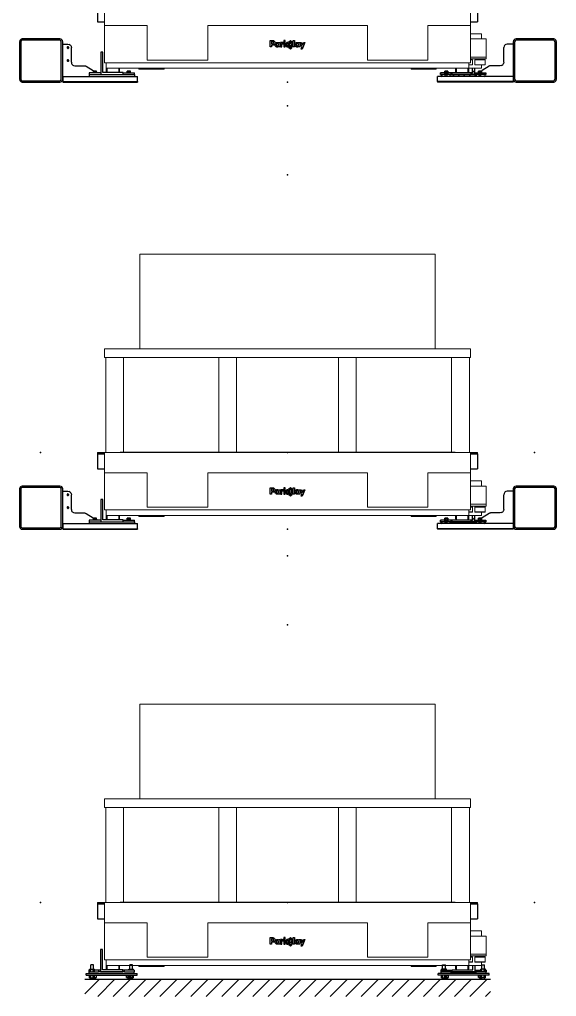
# Model space of a CAD drawing. Header units: millimetres. Extents: x 1215 to 9785, y -901 to 5802.
# Drawn here: x 6387 to 6698, y 4529 to 5095 of the extents above; entities that cross this region are included whole.
import ezdxf

# ---------------------------------------------------------------- set-up
doc = ezdxf.new("R2010")
doc.units = ezdxf.units.MM
doc.set_wipeout_variables(frame=1)
doc.linetypes.add('PHANTOM', pattern=[12.7, 6.35, -1.27, 1.27, -1.27, 1.27, -1.27])
for name, color, linetype in [('PK24-LOGO', 7, 'Continuous'), ('PK24E-STRUCT-CONCRETE', 7, 'Continuous'), ('PK24E-STRUCT-STEEL', 254, 'Continuous')]:
    doc.layers.add(name, color=color, linetype=linetype)
for name, color, linetype, true_color in [('PK24E-COMP-PALLET', 132, 'Continuous', 0x00b7c8), ('PK24E-HELPER', 253, 'PHANTOM', 0xa1a1a1), ('PK24E-SYS-SHUTTLE', 31, 'Continuous', 0xffcc5a)]:
    doc.layers.add(name, color=color, linetype=linetype, true_color=true_color)

# ---------------------------------------------------------------- blocks, each defined once
blk = doc.blocks.new('SHUTTLE---BACK-SYS-PKE24')
at = {"layer": 'PK24E-HELPER'}
blk.add_point((0, 0), dxfattribs=at)
at = {"layer": 'PK24E-SYS-SHUTTLE', "lineweight": 18}
for p, q in [((-85.5, 115), (-85.5, 60)), ((85.5, 115), (-85.5, 115)), ((85.5, 115), (85.5, 60)), ((-106, 60), (-106, 55)), ((-106, 60), (106, 60)), ((106, 60), (106, 55)), ((-106, 55), (106, 55)), ((-105.3, 55), (-105.3, 0)), ((-95, 55), (-95, 0)), ((-39.8, 55), (-39.8, 0)), ((-29.5, 55), (-29.5, 0)), ((29.5, 55), (29.5, 0)), ((39.8, 55), (39.8, 0)), ((95, 55), (95, 0)), ((105.3, 55), (105.3, 0)), ((-106, 0), (-106, -11.75)), ((-106, 0), (106, 0)), ((106, 0), (106, -11.75)), ((-106, -11.75), (-81.25, -11.75)), ((-106, -11.75), (-106, -33.3)), ((-81.25, -11.75), (-81.25, -31.75)), ((-46.25, -11.75), (46.25, -11.75)), ((-46.25, -31.75), (-46.25, -11.75)), ((46.25, -31.75), (46.25, -11.75)), ((106, -11.75), (81.25, -11.75)), ((81.25, -11.75), (81.25, -31.75)), ((106, -11.75), (106, -33.3)), ((112.4, -16.5), (106, -16.5)), ((112.4, -16.5), (112.4, -19.5)), ((106, -19.5), (114.95, -19.5)), ((114.95, -30.05), (114.95, -19.5)), ((-106, -33.3), (106, -33.3)), ((-105, -33.3), (-105, -36.5)), ((-81.25, -31.75), (-46.25, -31.75)), ((81.25, -31.75), (46.25, -31.75)), ((105, -33.3), (105, -36.5)), ((114.95, -30.05), (106, -30.05)), ((114.95, -31.05), (106, -31.05)), ((106, -31.55), (107.05, -31.55)), ((107.15, -31.65), (106, -31.65)), ((107.15, -34.45), (107.15, -31.65)), ((108.45, -31.65), (108.45, -34.45)), ((114.45, -31.65), (108.45, -31.65)), ((108.55, -31.55), (114.35, -31.55)), ((110.45, -31.05), (110.45, -31.55)), ((112.45, -31.55), (112.45, -31.05)), ((114.45, -34.45), (114.45, -31.65)), ((114.95, -31.05), (114.95, -30.05)), ((-105, -38.5), (-105, -36.5)), ((-105, -36.5), (105, -36.5)), ((-104.5, -36.5), (-104.5, -39)), ((-104.5, -39), (-97.75, -39)), ((-97.75, -39), (-97.75, -36.5)), ((-97.25, -36.5), (-97.25, -38.5)), ((-86.05, -36.5), (-86.05, -36.58)), ((-86.05, -36.58), (-71.55, -36.58)), ((-86.05, -37.08), (-86.05, -36.58)), ((-71.55, -37.08), (-86.05, -37.08)), ((-71.55, -36.58), (-71.55, -36.5)), ((-71.55, -36.58), (-71.55, -37.08)), ((71.55, -36.5), (71.55, -36.58)), ((71.55, -36.58), (86.05, -36.58)), ((71.55, -37.08), (71.55, -36.58)), ((86.05, -37.08), (71.55, -37.08)), ((86.05, -36.58), (86.05, -36.5)), ((86.05, -36.58), (86.05, -37.08)), ((97.25, -38.5), (97.25, -36.5)), ((97.75, -36.5), (97.75, -39)), ((97.75, -39), (104.5, -39)), ((104.5, -39), (104.5, -36.5)), ((105, -34.45), (107.15, -34.45)), ((107.05, -34.55), (105, -34.55)), ((105, -36.5), (105, -38.5)), ((112.4, -36.5), (105, -36.5)), ((108.45, -34.45), (114.45, -34.45)), ((114.35, -34.55), (108.55, -34.55)), ((112.4, -34.55), (112.4, -36.5))]:
    blk.add_line(p, q, dxfattribs=at)
for centre, radius, start, end in [((107.05, -31.65), 0.1, 0, 90), ((108.55, -31.65), 0.1, 90, 180), ((114.35, -31.65), 0.1, 0, 90), ((-104.5, -38.5), 0.5, 180, 270), ((-97.75, -38.5), 0.5, 270, 0), ((97.75, -38.5), 0.5, 180, 270), ((104.5, -38.5), 0.5, 270, 0), ((107.05, -34.45), 0.1, 270, 0), ((108.55, -34.45), 0.1, 180, 270), ((114.35, -34.45), 0.1, 270, 0)]:
    blk.add_arc(centre, radius, start, end, dxfattribs=at)
blk = doc.blocks.new('PALLET--NOCAR-BACK-COMP-PKE24')
at = {"layer": 'PK24E-COMP-PALLET'}
for p, q in [((-110, 0), (-96.99, 0)), ((-110, 0), (-110, -0.8)), ((-96.99, -0.8), (-96.99, 0)), ((96.99, 0), (-96.99, 0)), ((96.99, 0), (96.99, -0.8)), ((96.99, 0), (110, 0)), ((110, -0.8), (110, 0)), ((-110, -0.8), (-96.99, -0.8)), ((-110, -0.8), (-110, -9.5)), ((96.99, -0.8), (-96.99, -0.8)), ((96.99, -0.8), (110, -0.8)), ((110, -0.8), (110, -9.5)), ((-110, -9.5), (110, -9.5))]:
    blk.add_line(p, q, dxfattribs=at)
blk = doc.blocks.new('LOGO----DECOR-PK24')
at = {"layer": 'PK24-LOGO'}
for p, q in [((-10, 2.13), (-8.71, 2.13)), ((-10, -1.62), (-10, 2.13)), ((-9.29, 1.47), (-9.29, 0.11)), ((-8.76, 1.47), (-9.29, 1.47)), ((-9.29, 0.11), (-8.76, 0.11)), ((-8.61, 1.46), (-8.76, 1.47)), ((-8.76, 0.11), (-8.61, 0.13)), ((-8.71, 2.13), (-8.43, 2.11)), ((-8.48, 1.42), (-8.61, 1.46)), ((-8.61, 0.13), (-8.48, 0.17)), ((-8.36, 1.35), (-8.48, 1.42)), ((-8.48, 0.17), (-8.36, 0.23)), ((-8.43, 2.11), (-8.3, 2.07)), ((-8.26, 1.27), (-8.36, 1.35)), ((-8.36, 0.23), (-8.26, 0.31)), ((-8.3, 2.07), (-8.17, 2.03)), ((-8.19, 1.17), (-8.26, 1.27)), ((-8.26, 0.31), (-8.19, 0.41)), ((-8.13, 1.05), (-8.19, 1.17)), ((-8.19, 0.41), (-8.13, 0.53)), ((-8.17, 2.03), (-7.94, 1.9)), ((-8.09, 0.93), (-8.13, 1.05)), ((-8.13, 0.53), (-8.09, 0.66)), ((-8.08, 0.79), (-8.09, 0.93)), ((-8.09, 0.66), (-8.08, 0.79)), ((-7.94, 1.9), (-7.74, 1.74)), ((-7.74, 1.74), (-7.58, 1.55)), ((-7.58, 0.04), (-7.74, -0.16)), ((-7.58, 1.55), (-7.46, 1.32)), ((-7.46, 0.27), (-7.58, 0.04)), ((-7.46, 1.32), (-7.38, 1.06)), ((-7.38, 0.52), (-7.46, 0.27)), ((-7.38, 1.06), (-7.36, 0.79)), ((-7.36, 0.79), (-7.38, 0.52)), ((-7.19, -0.02), (-7.16, 0.13)), ((-7.16, 0.13), (-7.11, 0.26)), ((-7.11, 0.26), (-6.98, 0.49)), ((-6.98, 0.49), (-6.82, 0.68)), ((-6.82, 0.68), (-6.62, 0.82)), ((-6.62, 0.82), (-6.41, 0.92)), ((-6.42, 0.06), (-6.48, -0.05)), ((-6.33, 0.17), (-6.42, 0.06)), ((-6.41, 0.92), (-6.19, 0.98)), ((-6.23, 0.25), (-6.33, 0.17)), ((-6.11, 0.31), (-6.23, 0.25)), ((-6.19, 0.98), (-5.97, 1)), ((-5.98, 0.35), (-6.11, 0.31)), ((-5.84, 0.36), (-5.98, 0.35)), ((-5.97, 1), (-5.74, 0.98)), ((-5.71, 0.35), (-5.84, 0.36)), ((-5.74, 0.98), (-5.53, 0.92)), ((-5.58, 0.31), (-5.71, 0.35)), ((-5.47, 0.24), (-5.58, 0.31)), ((-5.53, 0.92), (-5.35, 0.82)), ((-5.37, 0.16), (-5.47, 0.24)), ((-5.29, 0.06), (-5.37, 0.16)), ((-5.35, 0.82), (-5.21, 0.7)), ((-5.23, -0.06), (-5.29, 0.06)), ((-5.21, 0.7), (-5.21, 0.95)), ((-5.21, 0.95), (-4.5, 0.95)), ((-4.5, 0.95), (-4.5, -1.62)), ((-3.41, 0.95), (-4.11, 0.95)), ((-4.11, 0.95), (-4.11, -1.62)), ((-3.41, 0.53), (-3.41, 0.95)), ((-3.36, 0.62), (-3.41, 0.53)), ((-3.37, -0.03), (-3.32, 0.06)), ((-3.29, 0.71), (-3.36, 0.62)), ((-3.32, 0.06), (-3.26, 0.13)), ((-3.22, 0.78), (-3.29, 0.71)), ((-3.26, 0.13), (-3.19, 0.19)), ((-3.14, 0.84), (-3.22, 0.78)), ((-3.19, 0.19), (-3.11, 0.23)), ((-3.05, 0.89), (-3.14, 0.84)), ((-3.11, 0.23), (-3.02, 0.26)), ((-2.94, 0.92), (-3.05, 0.89)), ((-3.02, 0.26), (-2.92, 0.27)), ((-2.83, 0.94), (-2.94, 0.92)), ((-2.92, 0.27), (-2.42, 0.27)), ((-2.7, 0.95), (-2.83, 0.94)), ((-2.42, 0.95), (-2.7, 0.95)), ((-2.42, 0.27), (-2.42, 0.95)), ((-1.42, 2.13), (-2.13, 2.13)), ((-2.13, 2.13), (-2.13, -1.62)), ((-1.42, -1.62), (-1.42, 2.13)), ((-0.37, 0.95), (-1.42, -0.33)), ((-0.61, -0.33), (0.44, 0.95)), ((0.44, 0.95), (-0.37, 0.95)), ((0.44, 0.19), (0.36, -0.06)), ((0.56, 0.41), (0.44, 0.19)), ((0.72, 0.61), (0.56, 0.41)), ((0.92, 0.77), (0.72, 0.61)), ((0.77, 1.32), (0.79, 1.37)), ((0.78, 1.26), (0.77, 1.32)), ((0.81, 1.24), (0.78, 1.26)), ((0.79, 1.37), (1.61, 2.19)), ((0.85, 1.23), (0.81, 1.24)), ((0.89, 1.24), (0.85, 1.23)), ((1.07, 1.32), (0.89, 1.24)), ((1.15, 0.9), (0.92, 0.77)), ((1.27, 1.37), (1.07, 1.32)), ((1.07, -0.08), (1.13, 0.03)), ((1.13, 0.03), (1.21, 0.12)), ((1.4, 0.98), (1.15, 0.9)), ((1.21, 0.12), (1.3, 0.2)), ((1.46, 1.41), (1.27, 1.37)), ((1.3, 0.2), (1.41, 0.26)), ((1.67, 1), (1.4, 0.98)), ((1.41, 0.26), (1.54, 0.3)), ((1.67, 1.42), (1.46, 1.41)), ((1.54, 0.3), (1.67, 0.31)), ((1.61, 2.19), (1.67, 2.21)), ((1.67, 2.21), (1.73, 2.19)), ((1.87, 1.41), (1.67, 1.42)), ((1.94, 0.98), (1.67, 1)), ((1.67, 0.31), (1.8, 0.3)), ((1.73, 2.19), (2.54, 1.37)), ((1.8, 0.3), (1.92, 0.26)), ((2.07, 1.37), (1.87, 1.41)), ((1.92, 0.26), (2.03, 0.2)), ((2.19, 0.9), (1.94, 0.98)), ((2.03, 0.2), (2.13, 0.12)), ((2.26, 1.32), (2.07, 1.37)), ((2.13, 0.12), (2.2, 0.03)), ((2.41, 0.77), (2.19, 0.9)), ((2.2, 0.03), (2.26, -0.08)), ((2.45, 1.24), (2.26, 1.32)), ((2.61, 0.61), (2.41, 0.77)), ((2.48, 1.23), (2.45, 1.24)), ((2.52, 1.24), (2.48, 1.23)), ((2.55, 1.26), (2.52, 1.24)), ((2.54, 1.37), (2.57, 1.32)), ((2.57, 1.32), (2.55, 1.26)), ((2.78, 0.41), (2.61, 0.61)), ((2.9, 0.19), (2.78, 0.41)), ((2.98, -0.06), (2.9, 0.19)), ((3.31, 2.13), (4.01, 2.13)), ((3.31, -1.62), (3.31, 2.13)), ((4.01, 2.13), (4.01, -1.62)), ((4.37, -0.02), (4.4, 0.13)), ((4.4, 0.13), (4.45, 0.26)), ((4.45, 0.26), (4.58, 0.49)), ((4.58, 0.49), (4.74, 0.68)), ((4.74, 0.68), (4.93, 0.82)), ((4.93, 0.82), (5.15, 0.92)), ((5.14, 0.06), (5.08, -0.05)), ((5.23, 0.17), (5.14, 0.06)), ((5.15, 0.92), (5.37, 0.98)), ((5.33, 0.25), (5.23, 0.17)), ((5.45, 0.31), (5.33, 0.25)), ((5.37, 0.98), (5.59, 1)), ((5.58, 0.35), (5.45, 0.31)), ((5.72, 0.36), (5.58, 0.35)), ((5.59, 1), (5.82, 0.98)), ((5.85, 0.35), (5.72, 0.36)), ((5.82, 0.98), (6.03, 0.92)), ((5.98, 0.31), (5.85, 0.35)), ((6.09, 0.24), (5.98, 0.31)), ((6.03, 0.92), (6.21, 0.82)), ((6.19, 0.16), (6.09, 0.24)), ((6.27, 0.06), (6.19, 0.16)), ((6.21, 0.82), (6.35, 0.7)), ((6.32, -0.06), (6.27, 0.06)), ((6.35, 0.7), (6.35, 0.95)), ((6.35, 0.95), (7.06, 0.95)), ((7.06, 0.95), (7.06, -1.62)), ((8.33, -1.51), (7.31, 0.95)), ((7.31, 0.95), (8.05, 0.95)), ((8.05, 0.95), (8.68, -0.63)), ((10, 0.95), (8.51, -2.81)), ((8.68, -0.63), (9.27, 0.95)), ((9.27, 0.95), (10, 0.95)), ((-9.29, -1.62), (-10, -1.62)), ((-8.71, -0.55), (-9.29, -0.55)), ((-9.29, -0.55), (-9.29, -1.62)), ((-8.43, -0.52), (-8.71, -0.55)), ((-8.3, -0.49), (-8.43, -0.52)), ((-8.17, -0.44), (-8.3, -0.49)), ((-7.94, -0.32), (-8.17, -0.44)), ((-7.74, -0.16), (-7.94, -0.32)), ((-7.22, -0.33), (-7.21, -0.17)), ((-7.21, -0.5), (-7.22, -0.33)), ((-7.21, -0.17), (-7.19, -0.02)), ((-7.19, -0.65), (-7.21, -0.5)), ((-7.16, -0.79), (-7.19, -0.65)), ((-7.1, -0.92), (-7.16, -0.79)), ((-6.97, -1.15), (-7.1, -0.92)), ((-6.81, -1.34), (-6.97, -1.15)), ((-6.62, -1.48), (-6.81, -1.34)), ((-6.41, -1.59), (-6.62, -1.48)), ((-6.52, -0.18), (-6.53, -0.33)), ((-6.53, -0.33), (-6.52, -0.47)), ((-6.48, -0.05), (-6.52, -0.18)), ((-6.52, -0.47), (-6.48, -0.6)), ((-6.48, -0.6), (-6.42, -0.72)), ((-6.42, -0.72), (-6.33, -0.82)), ((-6.19, -1.65), (-6.41, -1.59)), ((-6.33, -0.82), (-6.23, -0.9)), ((-6.23, -0.9), (-6.11, -0.97)), ((-5.98, -1.67), (-6.19, -1.65)), ((-6.11, -0.97), (-5.98, -1.01)), ((-5.98, -1.01), (-5.84, -1.02)), ((-5.74, -1.65), (-5.98, -1.67)), ((-5.84, -1.02), (-5.71, -1.01)), ((-5.53, -1.57), (-5.74, -1.65)), ((-5.71, -1.01), (-5.58, -0.97)), ((-5.58, -0.97), (-5.47, -0.9)), ((-5.35, -1.47), (-5.53, -1.57)), ((-5.47, -0.9), (-5.37, -0.82)), ((-5.37, -0.82), (-5.29, -0.72)), ((-5.21, -1.33), (-5.35, -1.47)), ((-5.29, -0.72), (-5.23, -0.6)), ((-5.2, -0.19), (-5.23, -0.06)), ((-5.23, -0.6), (-5.2, -0.47)), ((-5.21, -1.62), (-5.21, -1.33)), ((-5.21, -1.33), (-5.21, -1.33)), ((-4.5, -1.62), (-5.21, -1.62)), ((-5.19, -0.33), (-5.2, -0.19)), ((-5.2, -0.47), (-5.19, -0.33)), ((-4.11, -1.62), (-3.41, -1.62)), ((-3.41, -0.21), (-3.4, -0.12)), ((-3.41, -1.62), (-3.41, -0.21)), ((-3.4, -0.12), (-3.37, -0.03)), ((-2.13, -1.62), (-1.42, -1.62)), ((-1.42, -0.33), (-0.37, -1.62)), ((0.44, -1.62), (-0.61, -0.33)), ((-0.37, -1.62), (0.44, -1.62)), ((0.36, -0.06), (0.33, -0.33)), ((0.33, -0.33), (0.36, -0.6)), ((0.36, -0.6), (0.44, -0.85)), ((0.44, -0.85), (0.56, -1.08)), ((0.56, -1.08), (0.72, -1.28)), ((0.72, -1.28), (0.92, -1.44)), ((0.77, -1.98), (0.78, -1.93)), ((0.79, -2.04), (0.77, -1.98)), ((0.78, -1.93), (0.81, -1.9)), ((1.61, -2.85), (0.79, -2.04)), ((0.81, -1.9), (0.85, -1.89)), ((0.85, -1.89), (0.89, -1.9)), ((0.89, -1.9), (1.07, -1.98)), ((0.92, -1.44), (1.15, -1.56)), ((1.02, -0.33), (1.03, -0.2)), ((1.03, -0.46), (1.02, -0.33)), ((1.03, -0.2), (1.07, -0.08)), ((1.07, -0.59), (1.03, -0.46)), ((1.13, -0.7), (1.07, -0.59)), ((1.07, -1.98), (1.27, -2.04)), ((1.21, -0.79), (1.13, -0.7)), ((1.15, -1.56), (1.4, -1.64)), ((1.3, -0.87), (1.21, -0.79)), ((1.27, -2.04), (1.46, -2.07)), ((1.41, -0.93), (1.3, -0.87)), ((1.4, -1.64), (1.67, -1.67)), ((1.54, -0.97), (1.41, -0.93)), ((1.46, -2.07), (1.67, -2.09)), ((1.67, -0.98), (1.54, -0.97)), ((1.67, -2.88), (1.61, -2.85)), ((1.8, -0.97), (1.67, -0.98)), ((1.67, -1.67), (1.94, -1.64)), ((1.67, -2.09), (1.87, -2.07)), ((1.73, -2.85), (1.67, -2.88)), ((2.54, -2.04), (1.73, -2.85)), ((1.92, -0.93), (1.8, -0.97)), ((1.87, -2.07), (2.07, -2.04)), ((2.03, -0.87), (1.92, -0.93)), ((1.94, -1.64), (2.19, -1.56)), ((2.13, -0.79), (2.03, -0.87)), ((2.07, -2.04), (2.26, -1.98)), ((2.2, -0.7), (2.13, -0.79)), ((2.19, -1.56), (2.41, -1.44)), ((2.26, -0.59), (2.2, -0.7)), ((2.26, -0.08), (2.3, -0.2)), ((2.3, -0.46), (2.26, -0.59)), ((2.26, -1.98), (2.45, -1.9)), ((2.3, -0.2), (2.31, -0.33)), ((2.31, -0.33), (2.3, -0.46)), ((2.41, -1.44), (2.61, -1.28)), ((2.45, -1.9), (2.48, -1.89)), ((2.48, -1.89), (2.52, -1.9)), ((2.52, -1.9), (2.55, -1.93)), ((2.57, -1.98), (2.54, -2.04)), ((2.55, -1.93), (2.57, -1.98)), ((2.61, -1.28), (2.78, -1.08)), ((2.78, -1.08), (2.9, -0.85)), ((2.9, -0.85), (2.98, -0.6)), ((3, -0.33), (2.98, -0.06)), ((2.98, -0.6), (3, -0.33)), ((4.01, -1.62), (3.31, -1.62)), ((4.34, -0.17), (4.37, -0.02)), ((4.34, -0.33), (4.34, -0.17)), ((4.34, -0.5), (4.34, -0.33)), ((4.37, -0.65), (4.34, -0.5)), ((4.4, -0.79), (4.37, -0.65)), ((4.46, -0.92), (4.4, -0.79)), ((4.59, -1.15), (4.46, -0.92)), ((4.75, -1.34), (4.59, -1.15)), ((4.94, -1.48), (4.75, -1.34)), ((5.15, -1.59), (4.94, -1.48)), ((5.04, -0.18), (5.03, -0.33)), ((5.03, -0.33), (5.04, -0.47)), ((5.08, -0.05), (5.04, -0.18)), ((5.04, -0.47), (5.08, -0.6)), ((5.08, -0.6), (5.14, -0.72)), ((5.14, -0.72), (5.23, -0.82)), ((5.37, -1.65), (5.15, -1.59)), ((5.23, -0.82), (5.33, -0.9)), ((5.33, -0.9), (5.45, -0.97)), ((5.58, -1.67), (5.37, -1.65)), ((5.45, -0.97), (5.58, -1.01)), ((5.58, -1.01), (5.72, -1.02)), ((5.81, -1.65), (5.58, -1.67)), ((5.72, -1.02), (5.85, -1.01)), ((6.03, -1.57), (5.81, -1.65)), ((5.85, -1.01), (5.98, -0.97)), ((5.98, -0.97), (6.09, -0.9)), ((6.21, -1.47), (6.03, -1.57)), ((6.09, -0.9), (6.19, -0.82)), ((6.19, -0.82), (6.27, -0.72)), ((6.35, -1.33), (6.21, -1.47)), ((6.27, -0.72), (6.32, -0.6)), ((6.36, -0.19), (6.32, -0.06)), ((6.32, -0.6), (6.36, -0.47)), ((6.35, -1.62), (6.35, -1.33)), ((6.35, -1.33), (6.35, -1.33)), ((7.06, -1.62), (6.35, -1.62)), ((6.37, -0.33), (6.36, -0.19)), ((6.36, -0.47), (6.37, -0.33)), ((7.8, -2.81), (8.33, -1.51)), ((8.51, -2.81), (7.8, -2.81))]:
    blk.add_line(p, q, dxfattribs=at)
blk = doc.blocks.new('SHUTTLE-ONSLAB--BACK-SYS-PKE24')
at = {"layer": 'PK24E-STRUCT-CONCRETE'}
h = blk.add_hatch(dxfattribs=at)
h.set_pattern_fill('ANSI31', color=256, scale=2)
h.paths.add_polyline_path([(-117.5, -54.5), (117.5, -54.5), (117.5, -44.5), (-117.5, -44.5)])
at = {"layer": 'PK24E-HELPER'}
for p in [(0, 200.9), (0, 160.9), (-143, 0), (0, 0), (143, 0)]:
    blk.add_point(p, dxfattribs=at)
at = {"layer": 'PK24E-STRUCT-CONCRETE'}
for p, q in [((-117.5, -44.5), (117.5, -44.5)), ((-89.83, -44.5), (89.83, -44.5))]:
    blk.add_line(p, q, dxfattribs=at)
at = {"layer": 'PK24E-STRUCT-STEEL'}
for p, q in [((-107.23, -27.2), (-108.43, -27.2)), ((-108.43, -27.2), (-108.43, -40.2)), ((-107.23, -27.2), (-108.43, -27.2)), ((-107.23, -39), (-107.23, -27.2)), ((-115.03, -39.2), (-114.62, -39.2)), ((-115.03, -39.2), (-115.03, -40.2)), ((-114.62, -40.2), (-114.62, -38.7)), ((-114.62, -38.7), (-111.85, -38.7)), ((-112.43, -36.2), (-114.03, -36.2)), ((-114.03, -38.7), (-114.03, -36.2)), ((-113.92, -40.2), (-113.92, -38.7)), ((-112.54, -40.2), (-112.54, -38.7)), ((-112.43, -38.7), (-112.43, -36.2)), ((-111.85, -40.2), (-111.85, -38.7)), ((-108.47, -39.2), (-111.85, -39.2)), ((-109.39, -40.2), (-109.39, -39.2)), ((-108.43, -39.2), (-108.47, -39.2)), ((-95.43, -39), (-107.23, -39)), ((-95.43, -40.2), (-95.43, -39)), ((-88.83, -39.2), (-95.43, -39.2)), ((-94.47, -40.2), (-94.47, -39.2)), ((-92.02, -39.2), (-92.02, -38.7)), ((-92.02, -38.7), (-89.24, -38.7)), ((-89.83, -36.2), (-91.43, -36.2)), ((-91.43, -38.7), (-91.43, -36.2)), ((-91.32, -39.2), (-91.32, -38.7)), ((-89.94, -39.2), (-89.94, -38.7)), ((-89.83, -38.7), (-89.83, -36.2)), ((-89.24, -39.2), (-89.24, -38.7)), ((-88.83, -39.2), (-88.83, -40.2)), ((88.83, -39.2), (95.43, -39.2)), ((88.83, -39.2), (88.83, -40.2)), ((89.24, -39.2), (89.24, -38.7)), ((92.02, -38.7), (89.24, -38.7)), ((89.83, -36.2), (91.43, -36.2)), ((89.83, -38.7), (89.83, -36.2)), ((89.94, -39.2), (89.94, -38.7)), ((91.32, -39.2), (91.32, -38.7)), ((91.43, -38.7), (91.43, -36.2)), ((92.02, -39.2), (92.02, -38.7)), ((94.47, -40.2), (94.47, -39.2)), ((95.43, -40.2), (95.43, -39)), ((95.43, -39), (107.23, -39)), ((107.23, -39), (107.23, -36.5)), ((108.43, -36.5), (108.43, -40.2)), ((108.43, -39.2), (108.47, -39.2)), ((108.47, -39.2), (111.85, -39.2)), ((109.39, -40.2), (109.39, -39.2)), ((111.85, -40.2), (111.85, -38.7)), ((114.62, -38.7), (111.85, -38.7)), ((112.43, -36.2), (114.03, -36.2)), ((112.43, -38.7), (112.43, -36.2)), ((112.54, -40.2), (112.54, -38.7)), ((113.92, -40.2), (113.92, -38.7)), ((114.03, -38.7), (114.03, -36.2)), ((114.62, -40.2), (114.62, -38.7)), ((115.03, -39.2), (114.62, -39.2)), ((115.03, -39.2), (115.03, -40.2)), ((-116.73, -42.2), (-116.73, -41.2)), ((-116.73, -41.2), (-87.13, -41.2)), ((-116.73, -42.2), (-87.13, -42.2)), ((-115.03, -40.2), (-114.98, -40.2)), ((-114.98, -40.2), (-111.48, -40.2)), ((-114.98, -41.2), (-114.98, -40.2)), ((-114.62, -43.7), (-114.62, -42.2)), ((-114.62, -43.7), (-111.85, -43.7)), ((-114.03, -44.5), (-114.03, -43.7)), ((-112.43, -44.5), (-114.03, -44.5)), ((-113.92, -43.7), (-113.92, -42.2)), ((-112.54, -43.7), (-112.54, -42.2)), ((-112.43, -44.5), (-112.43, -43.7)), ((-112.33, -43.95), (-112.33, -43.7)), ((-112.33, -43.95), (-112.33, -43.7)), ((-111.13, -43.95), (-112.33, -43.95)), ((-111.13, -43.95), (-112.33, -43.95)), ((-111.85, -43.7), (-111.85, -42.2)), ((-111.5, -42.45), (-111.85, -42.45)), ((-111.5, -42.45), (-111.85, -42.45)), ((-111.85, -43.45), (-110.63, -43.45)), ((-111.85, -43.45), (-110.63, -43.45)), ((-111.73, -43.45), (-111.73, -42.45)), ((-111.73, -43.45), (-111.73, -42.45)), ((-110.86, -42.45), (-111.5, -42.45)), ((-110.53, -42.45), (-111.5, -42.45)), ((-111.48, -40.2), (-109.43, -40.2)), ((-111.13, -43.95), (-111.13, -43.45)), ((-111.13, -43.95), (-111.13, -43.45)), ((-110.86, -42.45), (-110.63, -42.45)), ((-110.63, -42.45), (-110.53, -42.45)), ((-110.63, -43.45), (-110.63, -42.45)), ((-110.63, -43.45), (-110.63, -42.45)), ((-110.53, -42.45), (-110.53, -42.2)), ((-110.53, -42.45), (-110.53, -42.2)), ((-94.43, -40.2), (-109.43, -40.2)), ((-108.43, -40.2), (-95.43, -40.2)), ((-94.43, -40.2), (-88.83, -40.2)), ((-93.33, -42.45), (-93.33, -42.2)), ((-93.33, -42.45), (-93.33, -42.2)), ((-93.33, -42.45), (-93.23, -42.45)), ((-93.33, -42.45), (-93.23, -42.45)), ((-93.23, -42.45), (-92.02, -42.45)), ((-93.23, -43.45), (-93.23, -42.45)), ((-93.23, -42.45), (-91.9, -42.45)), ((-93.23, -43.45), (-93.23, -42.45)), ((-92.02, -43.45), (-93.23, -43.45)), ((-93.23, -43.45), (-91.03, -43.45)), ((-92.73, -43.95), (-92.73, -43.45)), ((-92.73, -43.95), (-92.73, -43.45)), ((-92.73, -43.95), (-92.65, -43.95)), ((-92.73, -43.95), (-92.65, -43.95)), ((-92.65, -43.95), (-91.53, -43.95)), ((-92.65, -43.95), (-91.53, -43.95)), ((-92.13, -43.45), (-92.13, -42.45)), ((-92.13, -43.45), (-92.13, -42.45)), ((-92.02, -43.7), (-92.02, -42.2)), ((-89.24, -43.7), (-92.02, -43.7)), ((-91.9, -42.45), (-90.93, -42.45)), ((-91.53, -43.95), (-91.53, -43.45)), ((-91.53, -43.95), (-91.53, -43.7)), ((-91.43, -44.5), (-91.43, -43.7)), ((-89.83, -44.5), (-91.43, -44.5)), ((-91.32, -43.7), (-91.32, -42.2)), ((-91.03, -43.45), (-91.03, -42.45)), ((-90.93, -42.45), (-90.93, -42.2)), ((-89.94, -43.7), (-89.94, -42.2)), ((-89.83, -44.5), (-89.83, -43.7)), ((-89.24, -43.7), (-89.24, -42.2)), ((-88.88, -41.2), (-88.88, -40.2)), ((-87.13, -42.2), (-87.13, -41.2)), ((87.13, -42.2), (87.13, -41.2)), ((116.73, -41.2), (87.13, -41.2)), ((116.73, -42.2), (87.13, -42.2)), ((94.43, -40.2), (88.83, -40.2)), ((88.88, -41.2), (88.88, -40.2)), ((89.24, -43.7), (89.24, -42.2)), ((89.24, -43.7), (92.02, -43.7)), ((89.83, -44.5), (89.83, -43.7)), ((89.83, -44.5), (91.43, -44.5)), ((89.94, -43.7), (89.94, -42.2)), ((90.93, -42.45), (90.93, -42.2)), ((91.9, -42.45), (90.93, -42.45)), ((91.03, -43.45), (91.03, -42.45)), ((93.23, -43.45), (91.03, -43.45)), ((91.32, -43.7), (91.32, -42.2)), ((91.43, -44.5), (91.43, -43.7)), ((91.53, -43.95), (91.53, -43.45)), ((91.53, -43.95), (91.53, -43.7)), ((92.65, -43.95), (91.53, -43.95)), ((92.65, -43.95), (91.53, -43.95)), ((93.23, -42.45), (91.9, -42.45)), ((92.02, -43.7), (92.02, -42.2)), ((93.23, -42.45), (92.02, -42.45)), ((92.02, -43.45), (93.23, -43.45)), ((92.13, -43.45), (92.13, -42.45)), ((92.13, -43.45), (92.13, -42.45)), ((92.73, -43.95), (92.65, -43.95)), ((92.73, -43.95), (92.65, -43.95)), ((92.73, -43.95), (92.73, -43.45)), ((92.73, -43.95), (92.73, -43.45)), ((93.33, -42.45), (93.23, -42.45)), ((93.23, -43.45), (93.23, -42.45)), ((93.33, -42.45), (93.23, -42.45)), ((93.23, -43.45), (93.23, -42.45)), ((93.33, -42.45), (93.33, -42.2)), ((93.33, -42.45), (93.33, -42.2)), ((94.43, -40.2), (109.43, -40.2)), ((108.43, -40.2), (95.43, -40.2)), ((111.48, -40.2), (109.43, -40.2)), ((110.53, -42.45), (110.53, -42.2)), ((110.53, -42.45), (110.53, -42.2)), ((110.63, -42.45), (110.53, -42.45)), ((110.53, -42.45), (111.5, -42.45)), ((110.63, -43.45), (110.63, -42.45)), ((110.86, -42.45), (110.63, -42.45)), ((110.63, -43.45), (110.63, -42.45)), ((111.85, -43.45), (110.63, -43.45)), ((111.85, -43.45), (110.63, -43.45)), ((110.86, -42.45), (111.5, -42.45)), ((111.13, -43.95), (111.13, -43.45)), ((111.13, -43.95), (111.13, -43.45)), ((111.13, -43.95), (112.33, -43.95)), ((111.13, -43.95), (112.33, -43.95)), ((114.98, -40.2), (111.48, -40.2)), ((111.5, -42.45), (111.85, -42.45)), ((111.5, -42.45), (111.85, -42.45)), ((111.73, -43.45), (111.73, -42.45)), ((111.73, -43.45), (111.73, -42.45)), ((111.85, -43.7), (111.85, -42.2)), ((114.62, -43.7), (111.85, -43.7)), ((112.33, -43.95), (112.33, -43.7)), ((112.33, -43.95), (112.33, -43.7)), ((112.43, -44.5), (112.43, -43.7)), ((112.43, -44.5), (114.03, -44.5)), ((112.54, -43.7), (112.54, -42.2)), ((113.92, -43.7), (113.92, -42.2)), ((114.03, -44.5), (114.03, -43.7)), ((114.62, -43.7), (114.62, -42.2)), ((115.03, -40.2), (114.98, -40.2)), ((114.98, -41.2), (114.98, -40.2)), ((116.73, -42.2), (116.73, -41.2))]:
    blk.add_line(p, q, dxfattribs=at)
blk.add_blockref('PALLET--NOCAR-BACK-COMP-PKE24', (0, 0))
at = {"layer": 'PK24-LOGO', "linetype": 'Continuous'}
blk.add_blockref('LOGO----DECOR-PK24', (0, -22.53), dxfattribs=at)
blk.add_wipeout([(-106, 0), (106, 0), (106, -11.75), (-106, -11.75)])
blk.add_blockref('SHUTTLE---BACK-SYS-PKE24', (0, 0))
blk = doc.blocks.new('SHUTTLE-ONSTEEL--BACK-SYS-PKE24')
at = {"layer": 'PK24E-HELPER'}
for p in [(0, 200.9), (0, 160.9), (-143, 0), (0, 0), (143, 0), (0, -44.5)]:
    blk.add_point(p, dxfattribs=at)
at = {"layer": 'PK24E-STRUCT-STEEL'}
for p, q in [((-155.23, -21.1), (-155.23, -42.9)), ((-154.43, -21.1), (-154.43, -42.9)), ((-131.83, -19.5), (-153.63, -19.5)), ((-131.83, -20.3), (-153.63, -20.3)), ((-131.03, -42.9), (-131.03, -21.1)), ((-130.23, -42.9), (-130.23, -21.1)), ((-130.23, -22.5), (-127.23, -22.5)), ((-127.23, -22.5), (-126.46, -22.65)), ((127.23, -22.5), (126.46, -22.65)), ((130.73, -22.5), (127.23, -22.5)), ((130.73, -21.1), (130.73, -42.9)), ((131.53, -21.1), (131.53, -42.9)), ((154.13, -19.5), (132.33, -19.5)), ((154.13, -20.3), (132.33, -20.3)), ((154.93, -42.9), (154.93, -21.1)), ((155.73, -42.9), (155.73, -21.1)), ((-125.38, -23.73), (-125.23, -24.5)), ((-125.23, -33), (-125.23, -24.5)), ((-107.03, -27.2), (-108.23, -27.2)), ((-108.23, -27.2), (-108.23, -40.2)), ((-107.03, -39), (-107.03, -27.2)), ((125.38, -23.73), (125.23, -24.5)), ((125.23, -33), (125.23, -24.5)), ((-125.23, -33), (-125.08, -33.77)), ((125.23, -33), (125.08, -33.77)), ((-123.99, -34.85), (-123.23, -35)), ((-123.23, -35), (-117.8, -35)), ((-117.8, -35), (-117.52, -35.02)), ((-117.52, -35.02), (-117.25, -35.08)), ((-117.25, -35.08), (-116.99, -35.17)), ((-116.99, -35.17), (-116.74, -35.3)), ((-116.74, -35.3), (-112.67, -37.85)), ((-114.83, -39.2), (-114.83, -40.2)), ((-108.23, -39.2), (-114.83, -39.2)), ((-112.73, -39.2), (-112.73, -38.95)), ((-110.33, -38.95), (-112.73, -38.95)), ((-110.33, -39.2), (-112.73, -39.2)), ((-112.67, -37.85), (-112.28, -38.17)), ((-112.43, -38.95), (-112.43, -38.16)), ((-112.43, -38.16), (-110.63, -38.16)), ((-110.63, -38.16), (-112.29, -38.16)), ((-110.63, -38.16), (-112.29, -38.16)), ((-111.53, -38.95), (-111.53, -38.16)), ((-111.53, -38.95), (-111.53, -38.16)), ((-110.63, -38.95), (-110.63, -38.16)), ((-110.63, -38.95), (-110.63, -38.16)), ((-110.63, -38.95), (-110.63, -38.16)), ((-110.33, -39.2), (-110.33, -38.95)), ((-110.33, -39.2), (-110.33, -38.95)), ((-95.23, -39), (-107.03, -39)), ((-95.23, -40.2), (-95.23, -39)), ((-95.23, -39.2), (-88.63, -39.2)), ((-90.73, -38.95), (-93.13, -38.95)), ((-93.13, -39.2), (-93.13, -38.95)), ((-90.73, -38.95), (-93.13, -38.95)), ((-90.73, -38.95), (-93.13, -38.95)), ((-93.13, -39.2), (-93.13, -38.95)), ((-90.73, -39.2), (-93.13, -39.2)), ((-91.03, -38.16), (-92.83, -38.16)), ((-92.83, -38.16), (-92.83, -38.95)), ((-92.83, -38.95), (-92.83, -38.16)), ((-92.83, -38.16), (-91.03, -38.16)), ((-92.83, -38.95), (-92.83, -38.16)), ((-92.83, -38.16), (-91.03, -38.16)), ((-91.93, -38.95), (-91.93, -38.16)), ((-91.93, -38.95), (-91.93, -38.16)), ((-91.03, -38.95), (-91.03, -38.16)), ((-91.03, -38.95), (-91.03, -38.16)), ((-91.03, -38.95), (-91.03, -38.16)), ((-91.03, -38.2), (-91.01, -38.2)), ((-90.73, -39.2), (-90.73, -38.95)), ((-90.73, -39.2), (-90.73, -38.95)), ((-88.63, -40.2), (-88.63, -39.2)), ((88.63, -39.54), (88.97, -39.2)), ((88.63, -40.2), (88.63, -39.2)), ((95.25, -39.2), (88.63, -39.2)), ((90.73, -38.95), (93.13, -38.95)), ((90.73, -39.2), (90.73, -38.95)), ((90.73, -38.95), (93.13, -38.95)), ((90.73, -38.95), (93.13, -38.95)), ((90.73, -39.2), (90.73, -38.95)), ((90.73, -39.2), (93.13, -39.2)), ((91.03, -38.16), (92.83, -38.16)), ((91.03, -38.95), (91.03, -38.16)), ((91.03, -38.95), (91.03, -38.16)), ((92.83, -38.16), (91.03, -38.16)), ((91.03, -38.95), (91.03, -38.16)), ((92.83, -38.16), (91.03, -38.16)), ((91.11, -40.2), (92.11, -39.2)), ((91.23, -40.2), (91.23, -39.2)), ((91.93, -38.95), (91.93, -38.16)), ((91.93, -38.95), (91.93, -38.16)), ((92.63, -40.2), (92.63, -39.2)), ((92.83, -38.16), (92.83, -38.95)), ((92.83, -38.95), (92.83, -38.16)), ((92.83, -38.95), (92.83, -38.16)), ((93.13, -39.2), (93.13, -38.95)), ((93.13, -39.2), (93.13, -38.95)), ((94.25, -40.2), (95.25, -39.2)), ((95.23, -40.2), (95.23, -39)), ((95.23, -39), (107.03, -39)), ((95.25, -40.2), (95.25, -39.2)), ((105.83, -40.2), (107.03, -39)), ((107.03, -39), (107.03, -36.5)), ((107.03, -39), (108.23, -37.8)), ((108.2, -39.54), (108.54, -39.2)), ((108.2, -40.2), (108.2, -39.2)), ((108.2, -39.2), (114.83, -39.2)), ((108.23, -36.5), (108.23, -40.2)), ((110.33, -38.95), (111.83, -38.95)), ((110.33, -39.2), (110.33, -38.95)), ((110.33, -38.95), (112.73, -38.95)), ((110.33, -38.95), (111.83, -38.95)), ((110.33, -39.2), (110.33, -38.95)), ((110.33, -39.2), (112.73, -39.2)), ((110.63, -38.16), (112.29, -38.16)), ((110.63, -38.95), (110.63, -38.16)), ((110.63, -38.95), (110.63, -38.16)), ((112.43, -38.16), (110.63, -38.16)), ((110.63, -38.95), (110.63, -38.16)), ((110.63, -38.16), (112.29, -38.16)), ((110.69, -40.2), (111.69, -39.2)), ((110.83, -40.2), (110.83, -39.2)), ((111.53, -38.95), (111.53, -38.16)), ((111.53, -38.95), (111.53, -38.16)), ((111.79, -39.05), (111.77, -39.2)), ((112.23, -40.2), (112.23, -39.2)), ((112.67, -37.85), (112.28, -38.17)), ((112.43, -38.95), (112.43, -38.16)), ((116.74, -35.3), (112.67, -37.85)), ((112.73, -39.2), (112.73, -38.95)), ((113.83, -40.2), (114.83, -39.2)), ((114.83, -39.2), (114.83, -39.2)), ((114.83, -39.2), (114.83, -40.2)), ((116.99, -35.17), (116.74, -35.3)), ((117.25, -35.08), (116.99, -35.17)), ((117.52, -35.02), (117.25, -35.08)), ((117.8, -35), (117.52, -35.02)), ((123.23, -35), (117.8, -35)), ((123.99, -34.85), (123.23, -35)), ((-153.63, -43.7), (-131.83, -43.7)), ((-153.63, -44.5), (-131.83, -44.5)), ((-130.23, -41.2), (-86.93, -41.2)), ((-130.23, -41.2), (-130.23, -44.5)), ((-130.23, -44.2), (-86.93, -44.2)), ((-130.23, -44.5), (-86.93, -44.5)), ((-114.83, -40.2), (-88.63, -40.2)), ((-114.83, -40.2), (-114.83, -41.2)), ((-88.63, -40.2), (-88.63, -41.2)), ((-86.93, -44.2), (-86.93, -41.2)), ((-86.93, -44.2), (-86.93, -44.5)), ((86.93, -44.2), (86.93, -41.2)), ((130.73, -41.2), (86.93, -41.2)), ((130.73, -44.2), (86.93, -44.2)), ((86.93, -44.2), (86.93, -44.5)), ((130.73, -44.5), (86.93, -44.5)), ((95.25, -40.2), (88.63, -40.2)), ((91.23, -40.2), (92.63, -40.2)), ((92.63, -41.2), (91.23, -41.2)), ((91.33, -41.2), (91.33, -40.2)), ((92.53, -41.2), (92.53, -40.2)), ((94.23, -41.2), (94.23, -40.2)), ((94.23, -40.2), (109.23, -40.2)), ((109.23, -41.2), (94.23, -41.2)), ((108.23, -40.2), (95.23, -40.2)), ((95.66, -41.2), (96.66, -40.2)), ((98.8, -41.2), (99.8, -40.2)), ((101.94, -41.2), (102.94, -40.2)), ((105.09, -41.2), (106.09, -40.2)), ((114.83, -40.2), (108.2, -40.2)), ((108.23, -41.2), (109.23, -40.2)), ((109.23, -40.2), (109.23, -41.2)), ((110.83, -40.2), (112.23, -40.2)), ((112.23, -41.2), (110.83, -41.2)), ((110.93, -41.2), (110.93, -40.2)), ((111.73, -41.2), (111.73, -40.2)), ((130.73, -42.9), (130.73, -44.5)), ((132.33, -43.7), (154.13, -43.7)), ((132.33, -44.5), (154.13, -44.5))]:
    blk.add_line(p, q, dxfattribs=at)
for centre, radius, start, end in [((-153.63, -21.1), 1.6, 90, 180), ((-153.63, -21.1), 0.8, 90, 180), ((-131.83, -21.1), 1.6, 0, 90), ((-131.83, -21.1), 0.8, 0, 90), ((132.33, -21.1), 1.6, 90, 180), ((132.33, -21.1), 0.8, 90, 180), ((154.13, -21.1), 1.6, 0, 90), ((154.13, -21.1), 0.8, 0, 90), ((-127.23, -24.5), 0.475, 18, 198), ((-127.23, -24.5), 0.475, 18, 198), ((-127.23, -24.5), 0.475, 198, 18), ((-127.23, -24.5), 0.475, 198, 18), ((-127.23, -24.5), 2, 22.5, 67.5), ((127.23, -24.5), 2, 112.5, 157.5), ((-127.23, -32), 0.475, 18, 198), ((-127.23, -32), 0.475, 18, 198), ((-127.23, -32), 0.475, 198, 18), ((-127.23, -32), 0.475, 198, 18), ((-123.23, -33), 2, 202.5, 247.5), ((123.23, -33), 2, 292.5, 337.5), ((113.73, -39.55), 2, 136.504, 165.5013), ((-153.63, -42.9), 1.6, 180, 270), ((-153.63, -42.9), 0.8, 180, 270), ((-131.83, -42.9), 0.8, 270, 0), ((-131.83, -42.9), 1.6, 270, 0), ((89.13, -40.7), 0.5, 135, 315), ((89.13, -40.7), 0.5, 315, 135), ((114.33, -40.7), 0.5, 135, 315), ((114.33, -40.7), 0.5, 315, 135), ((132.33, -42.9), 1.6, 180, 270), ((132.33, -42.9), 0.8, 180, 270), ((154.13, -42.9), 0.8, 270, 0), ((154.13, -42.9), 1.6, 270, 0)]:
    blk.add_arc(centre, radius, start, end, dxfattribs=at)
blk.add_blockref('PALLET--NOCAR-BACK-COMP-PKE24', (0, 0))
at = {"layer": 'PK24-LOGO', "linetype": 'Continuous'}
blk.add_blockref('LOGO----DECOR-PK24', (0, -22.53), dxfattribs=at)
blk.add_wipeout([(-106, 0), (106, 0), (106, -11.75), (-106, -11.75)])
blk.add_blockref('SHUTTLE---BACK-SYS-PKE24', (0, 0))

msp = doc.modelspace()

# ---------------------------------------------------------------- block references
for name, p in [('SHUTTLE-ONSTEEL--BACK-SYS-PKE24', (6542.72, 5103.46, 361.35)), ('SHUTTLE-ONSTEEL--BACK-SYS-PKE24', (6542.72, 4844.26, 361.35)), ('SHUTTLE-ONSLAB--BACK-SYS-PKE24', (6542.72, 4583.46, 361.35))]:
    msp.add_blockref(name, p)

doc.saveas('drawing.dxf')
